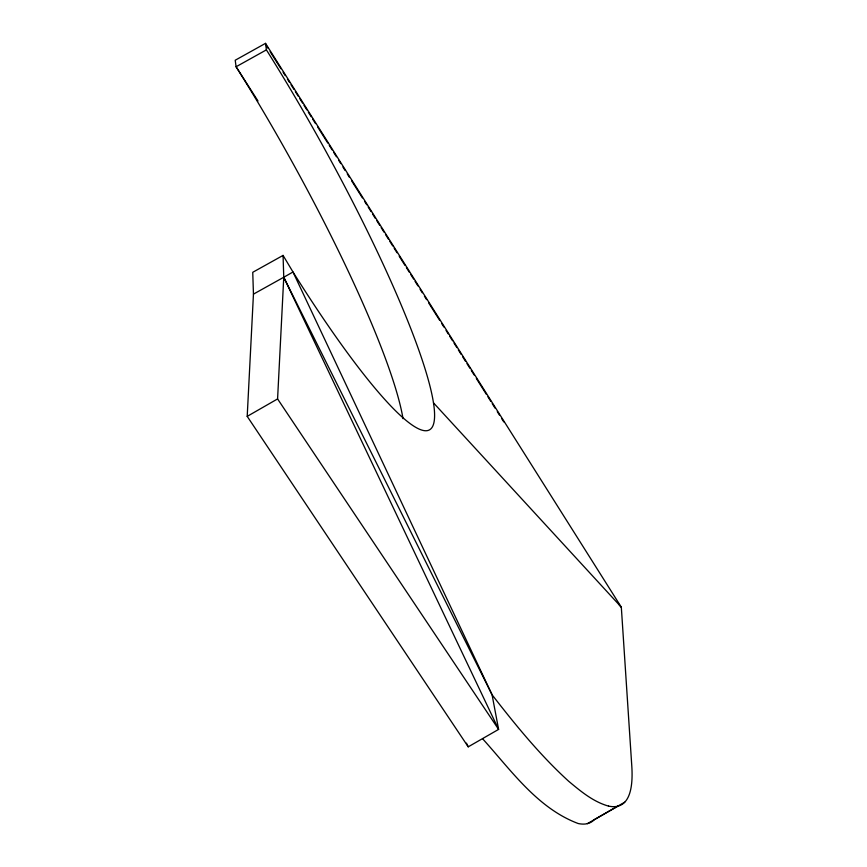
<?xml version="1.0" encoding="UTF-8"?>
<svg xmlns="http://www.w3.org/2000/svg" width="867" height="867" viewBox="0 0 867 867"><rect width="100%" height="100%" fill="white"/><g stroke="black" fill="none" stroke-linecap="round" stroke-linejoin="round"><path stroke-width="1.3" d="M283.065 255.407L283.758 277.256L492.077 694.781L498.601 729.396L468.223 746.834L247.203 416.366L253.446 294.141L252.752 272.292L283.065 255.407L292.992 272L492.077 694.781C515.67 725.213 540.119 755.222 568.633 781.221C580.695 791.278 593.147 801.758 608.547 806.115M253.446 294.141L283.758 277.256L498.601 729.396L277.581 398.928L283.758 277.256L292.992 272A306.918 45.084 60.9 0 0 433.999 406.558A306.918 45.084 60.9 0 0 266.397 49.874L265.53 43.35L235.217 60.235L236.084 66.759A306.918 45.084 60.9 0 1 403.014 418.663M247.203 416.366L277.581 398.928M624.728 802.192L594.35 819.618A463.065 79.916 61.4 0 1 578.148 823.509C537.421 808.217 510.988 770.167 482.821 738.998M587.371 823.65L617.748 806.223M266.397 49.874L236.084 66.759L257.976 100.973M433.5 402.873L621.325 607.193L631.783 765.897A463.065 79.916 61.4 0 1 608.526 806.082M618.648 604.147L621.325 607.193L265.53 43.35M265.768 44.759L267.936 48.184M270.092 51.619L280.919 68.764M283.075 72.189L285.243 75.613M287.411 79.049L289.567 82.473M291.009 84.76L293.891 89.334M295.344 91.62L298.226 96.183M299.668 98.47L302.55 103.043M303.992 105.33L306.875 109.903M308.316 112.19L311.21 116.763M312.651 119.05L315.534 123.613M317.69 127.048L327.791 143.044M329.232 145.331L332.115 149.904M333.557 152.191L336.45 156.764M338.607 160.189L340.774 163.614M342.942 167.049L345.099 170.474M347.266 173.899L349.423 177.334M351.59 180.759L362.406 197.904M364.573 201.328L366.741 204.764M368.182 207.05L371.065 211.613M372.507 213.9L375.389 218.473M376.831 220.76L379.713 225.333M381.155 227.62L384.048 232.193M385.49 234.48L388.373 239.043M389.814 241.329L392.697 245.903M394.138 248.19L397.021 252.763M399.188 256.188L404.954 265.335M406.406 267.621L409.289 272.195M410.73 274.471L413.613 279.044M415.055 281.331L417.937 285.904M420.105 289.329L422.272 292.764M424.429 296.189L426.597 299.614M428.753 303.049L439.58 320.194M441.737 323.619L443.904 327.043M446.072 330.479L448.228 333.903M449.67 336.19L452.552 340.764M454.005 343.05L456.887 347.624M458.329 349.9L461.211 354.473M462.653 356.76L465.536 361.333M466.977 363.62L469.871 368.193M471.312 370.48L474.195 375.043M476.351 378.478L486.452 394.474M487.893 396.761L490.776 401.334M492.218 403.621L495.111 408.194M497.268 411.619L499.435 415.044M501.603 418.479L503.76 421.904M466.479 743.16L468.223 746.834"/></g></svg>
